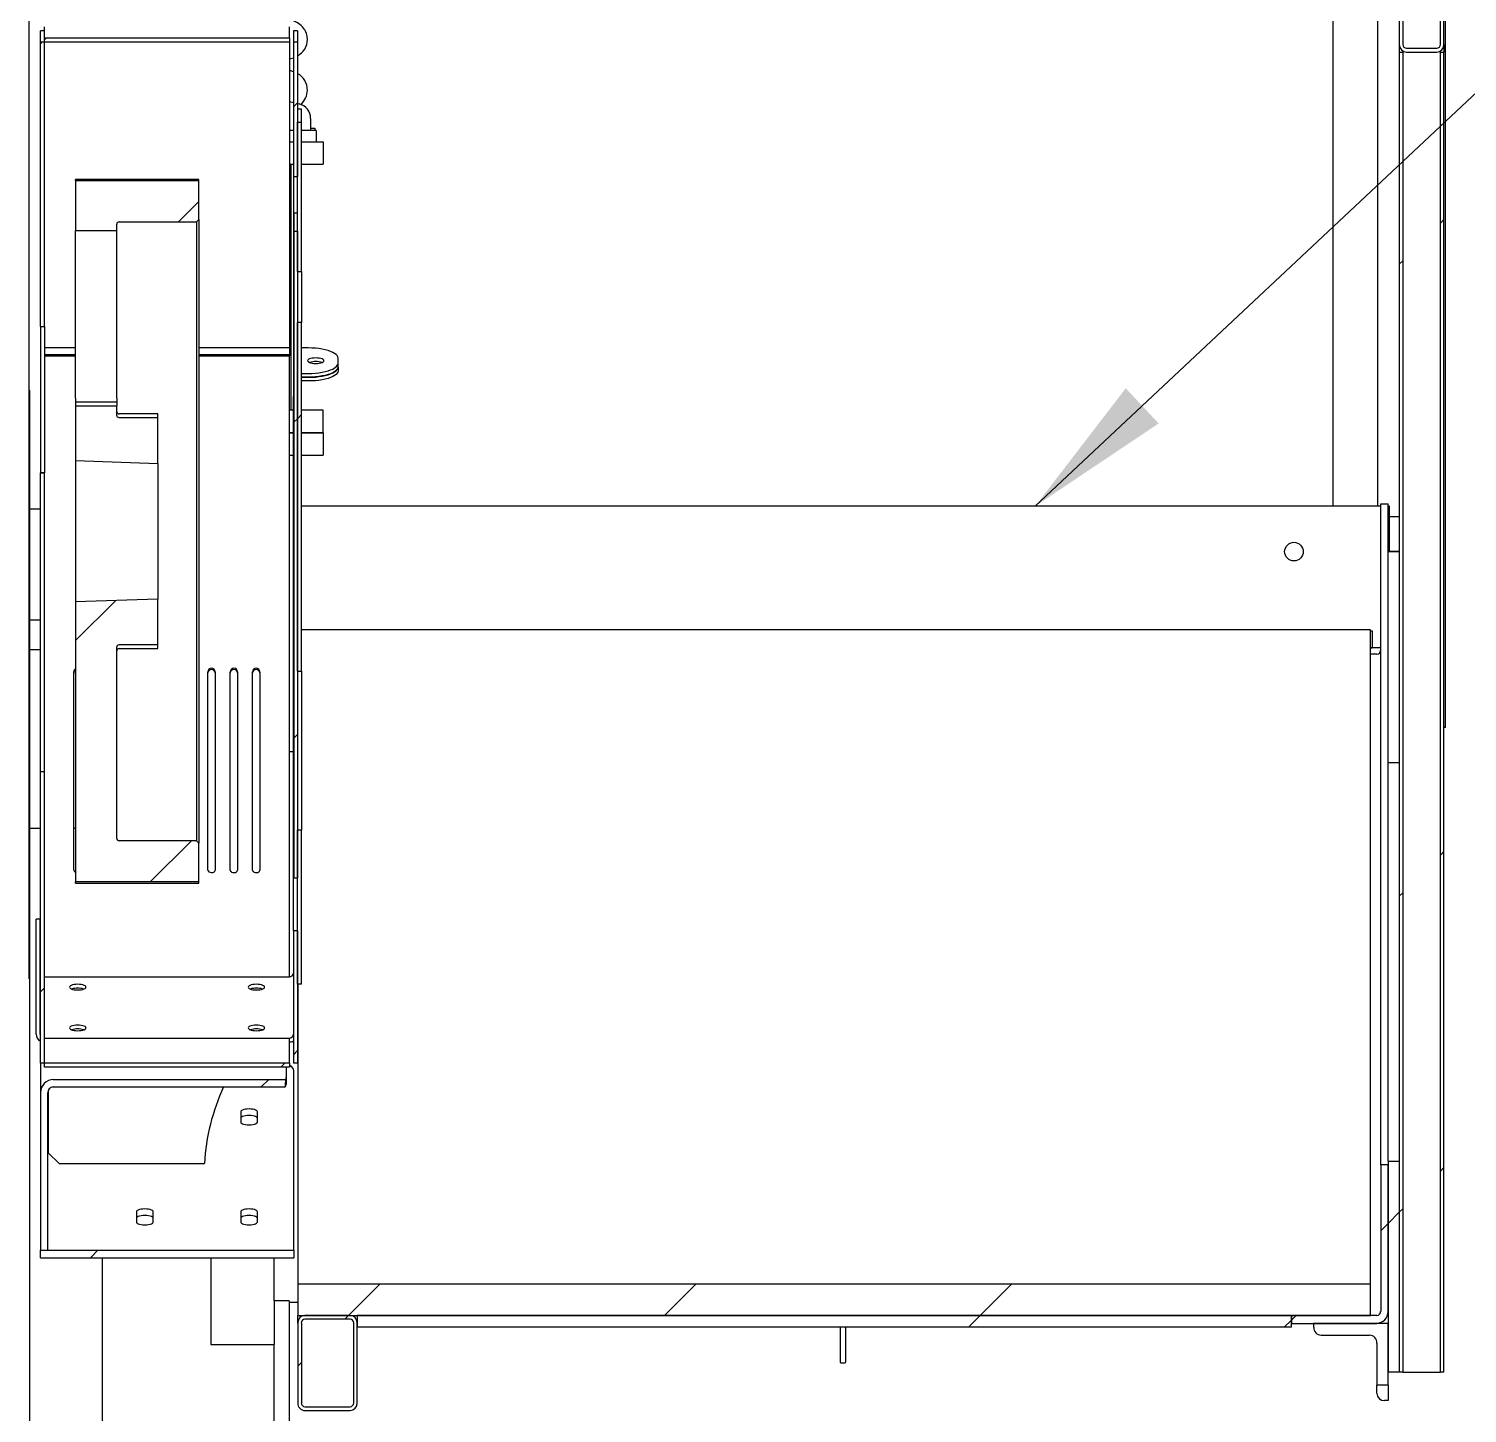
# Model space of a CAD drawing. Header units: millimetres. Extents: x 0 to 55611, y 0 to 32827.
# Drawn here: x 16226 to 17453, y 14158 to 15338 of the extents above; entities that cross this region are included whole.
import ezdxf

# ---------------------------------------------------------------- set-up
doc = ezdxf.new("R2010")
doc.units = ezdxf.units.MM
doc.header["$LTSCALE"] = 10
doc.linetypes.add('SLD-Continua', pattern=[0])
doc.layers.add('EQUIPO', color=30, linetype='SLD-Continua')
doc.layers.add('STRUC', color=5, linetype='SLD-Continua')
doc.styles.add('1', font='romans.shx', dxfattribs={"height": 125})
doc.dimstyles.new('50', dxfattribs={"dimscale": 0, "dimtxt": 125, "dimasz": 125, "dimexe": 125, "dimexo": 125, "dimgap": 50, "dimtad": 1, "dimdec": 0, "dimlfac": 49.861111, "dimzin": 1, "dimtxsty": '1', "dimcen": 2.5, "dimclrd": 1, "dimclre": 1, "dimadec": 0, "dimazin": 0, "dimtfac": 1, "dimtdec": 0, "dimtmove": 0, "dimatfit": 3, "dimfxl": 1, "dimtzin": 1, "dimarcsym": 0})
pattern_1 = [(45, (-10791.88, -12779.92), (-134.7038, 134.7038), [])]
pattern_2 = [(45, (-10791.9, -12779.9), (-404.1115, 404.1115), []), (45, (-10522.5, -12779.9), (-404.1115, 404.1115), [])]

msp = doc.modelspace()

# ---------------------------------------------------------------- hatches: boundary and pattern name
at = {"linetype": 'SLD-Continua', "lineweight": 18}
h = msp.add_hatch(dxfattribs=at)
h.set_pattern_fill('ANSI31', scale=60, style=0)
h.set_pattern_definition(pattern_1)
edge = h.paths.add_edge_path(flags=0)
edge.add_ellipse((15784.3, 16151.5), major_axis=(-2467.1, 1338.5), ratio=0.17101, start_angle=264.3024, end_angle=264.5106)
edge.add_line((16248.2, 16443.5), (16153, 16267.9))
edge.add_ellipse((16174.6, 16254.6), major_axis=(0, 26.6), ratio=0.939693, start_angle=60, end_angle=90)
edge.add_line((16149.6, 16254.6), (16149.6, 15184.5))
edge.add_line((16149.6, 15184.5), (16159.6, 15184.5))
edge.add_line((16159.6, 15184.5), (16159.6, 16254.6))
edge.add_ellipse((16174.6, 16254.6), major_axis=(0, 16), ratio=0.939693, start_angle=60, end_angle=90, ccw=False)
edge.add_line((16161.6, 16262.6), (16257, 16438.5))
h = msp.add_hatch(dxfattribs=at)
h.set_pattern_fill('ANSI31', scale=60, style=0)
h.set_pattern_definition(pattern_1)
h.paths.add_polyline_path([(16235.5, 15326.9), (16235.5, 15084.1), (16239, 15084.1), (16239, 15326.9)], flags=0)
h = msp.add_hatch(dxfattribs=at)
h.set_pattern_fill('ANSI31', scale=60, style=0)
h.set_pattern_definition(pattern_1)
h.paths.add_polyline_path([(16447.9, 15330.4), (16238.9, 15330.4), (16238.9, 15326.8), (16447.9, 15326.8)], flags=0)
h = msp.add_hatch(dxfattribs=at)
h.set_pattern_fill('ANSI31', scale=60, style=0)
h.set_pattern_definition(pattern_1)
h.paths.add_polyline_path([(16454.8, 15326.9), (16451.3, 15326.9), (16451.3, 15212), (16454.8, 15212)], flags=0)
h = msp.add_hatch(dxfattribs=at)
h.set_pattern_fill('ANSI32', scale=60, style=0)
h.set_pattern_definition(pattern_2)
h.paths.add_polyline_path([(17397.6, 14192.5), (17397.6, 15318.2), (17394.6, 15318.2), (17394.6, 14192.5)], flags=0)
h = msp.add_hatch(dxfattribs=at)
h.set_pattern_fill('ANSI32', scale=60, style=0)
h.set_pattern_definition(pattern_2)
h.paths.add_polyline_path([(17429.6, 15318.2), (17429.6, 14192.5), (17432.7, 14192.5), (17432.7, 15318.2)], flags=0)
h = msp.add_hatch(dxfattribs=at)
h.set_pattern_fill('ANSI31', scale=60, style=0)
h.set_pattern_definition(pattern_1)
edge = h.paths.add_edge_path(flags=0)
edge.add_line((16370.6, 15208.6), (16265.6, 15208.6))
edge.add_line((16265.6, 15208.6), (16265.6, 15165.9))
edge.add_line((16265.6, 15165.9), (16300.6, 15165.9))
edge.add_line((16300.6, 15165.9), (16300.6, 15171.4))
edge.add_spline(control_points=[(16300.6, 15171.4), (16300.6, 15171.6), (16300.6, 15171.9), (16300.7, 15172), (16300.8, 15172.3), (16300.9, 15172.5), (16301, 15172.7), (16301.1, 15172.8), (16301.3, 15173), (16301.5, 15173.1), (16301.7, 15173.2), (16301.9, 15173.3), (16302.1, 15173.4), (16302.3, 15173.4), (16302.4, 15173.4), (16302.6, 15173.4)], knot_values=[0.002747, 0.002747, 0.002747, 0.002747, 0.003365, 0.003365, 0.003365, 0.004042, 0.004042, 0.004042, 0.004718, 0.004718, 0.004718, 0.005391, 0.005391, 0.005391, 0.005881, 0.005881, 0.005881, 0.005881], weights=[1, 1, 1, 1, 1, 1, 1, 1, 1, 1, 1, 1, 1, 1, 1, 1], degree=3, periodic=0)
edge.add_line((16302.6, 15173.4), (16368.6, 15173.4))
edge.add_spline(control_points=[(16368.6, 15173.4), (16369.3, 15174.1), (16369.9, 15174.8), (16370.6, 15175.5)], knot_values=[0.720724, 0.720724, 0.720724, 0.720724, 0.723555, 0.723555, 0.723555, 0.723555], weights=[1, 1, 1, 1], degree=3, periodic=0)
edge.add_line((16370.6, 15175.5), (16370.6, 15208.6))
h = msp.add_hatch(dxfattribs=at)
h.set_pattern_fill('ANSI31', scale=60, style=0)
h.set_pattern_definition(pattern_1)
h.paths.add_polyline_path([(16451.8, 14613.9), (16454.8, 14613.9), (16454.8, 15165.5), (16451.8, 15165.5)], flags=0)
h = msp.add_hatch(dxfattribs=at)
h.set_pattern_fill('ANSI31', scale=60, style=0)
h.set_pattern_definition(pattern_1)
h.paths.add_polyline_path([(16454.8, 15087.5), (16454.8, 14790.4), (16458.3, 14790.4), (16458.3, 15087.5)], flags=0)
h = msp.add_hatch(dxfattribs=at)
h.set_pattern_fill('ANSI31', scale=60, style=0)
h.set_pattern_definition(pattern_1)
edge = h.paths.add_edge_path(flags=0)
edge.add_line((16302.6, 14812.6), (16335.6, 14812.6))
edge.add_line((16335.6, 14812.6), (16335.6, 14851.8))
edge.add_spline(control_points=[(16335.6, 14851.8), (16312.3, 14851), (16288.9, 14850.2), (16265.6, 14849.4)], knot_values=[0.147736, 0.147736, 0.147736, 0.147736, 0.217776, 0.217776, 0.217776, 0.217776], weights=[1, 1, 1, 1], degree=3, periodic=0)
edge.add_line((16265.6, 14849.4), (16265.6, 14610.6))
edge.add_line((16265.6, 14610.6), (16370.6, 14610.6))
edge.add_line((16370.6, 14610.6), (16370.6, 14643.7))
edge.add_spline(control_points=[(16370.6, 14643.7), (16369.9, 14644.4), (16369.3, 14645.1), (16368.6, 14645.7)], knot_values=[0.000001, 0.000001, 0.000001, 0.000001, 0.002835, 0.002835, 0.002835, 0.002835], weights=[1, 1, 1, 1], degree=3, periodic=0)
edge.add_line((16368.6, 14645.7), (16302.6, 14645.7))
edge.add_spline(control_points=[(16302.6, 14645.7), (16302.5, 14645.7), (16302.4, 14645.7), (16302.2, 14645.8), (16302, 14645.8), (16301.8, 14645.9), (16301.6, 14646), (16301.4, 14646.1), (16301.2, 14646.3), (16301.1, 14646.4), (16300.9, 14646.6), (16300.8, 14646.8), (16300.7, 14647), (16300.7, 14647.2), (16300.6, 14647.4), (16300.6, 14647.7), (16300.6, 14647.7), (16300.6, 14647.7), (16300.6, 14647.7)], knot_values=[0.012159, 0.012159, 0.012159, 0.012159, 0.012532, 0.012532, 0.012532, 0.013202, 0.013202, 0.013202, 0.013873, 0.013873, 0.013873, 0.014545, 0.014545, 0.014545, 0.01522, 0.01522, 0.01522, 0.01529, 0.01529, 0.01529, 0.01529], weights=[1, 1, 1, 1, 1, 1, 1, 1, 1, 1, 1, 1, 1, 1, 1, 1, 1, 1, 1], degree=3, periodic=0)
edge.add_line((16300.6, 14647.7), (16300.6, 14810.6))
edge.add_spline(control_points=[(16300.6, 14810.6), (16300.6, 14810.8), (16300.6, 14811), (16300.7, 14811.3), (16300.8, 14811.5), (16300.9, 14811.7), (16301.1, 14811.9), (16301.2, 14812.1), (16301.4, 14812.2), (16301.6, 14812.3), (16301.8, 14812.5), (16302, 14812.6), (16302.2, 14812.6), (16302.3, 14812.6), (16302.5, 14812.6), (16302.6, 14812.6)], knot_values=[0.002717, 0.002717, 0.002717, 0.002717, 0.003414, 0.003414, 0.003414, 0.004126, 0.004126, 0.004126, 0.004826, 0.004826, 0.004826, 0.005505, 0.005505, 0.005505, 0.005893, 0.005893, 0.005893, 0.005893], weights=[1, 1, 1, 1, 1, 1, 1, 1, 1, 1, 1, 1, 1, 1, 1, 1], degree=3, periodic=0)
h = msp.add_hatch(dxfattribs=at)
h.set_pattern_fill('ANSI31', scale=60, style=0)
h.set_pattern_definition(pattern_1)
h.paths.add_polyline_path([(16235.5, 14704.5), (16235.5, 14456), (16239, 14456), (16239, 14704.5)], flags=0)
h = msp.add_hatch(dxfattribs=at)
h.set_pattern_fill('ANSI31', scale=60, style=0)
h.set_pattern_definition(pattern_1)
h.paths.add_polyline_path([(16451.3, 14456), (16454.8, 14456), (16454.8, 14568.8), (16451.3, 14568.8)], flags=0)
h = msp.add_hatch(dxfattribs=at)
h.set_pattern_fill('ANSI31', scale=60, style=0)
h.set_pattern_definition(pattern_1)
h.paths.add_polyline_path([(16238.9, 14452.6), (16447.9, 14452.6), (16447.9, 14456.1), (16238.9, 14456.1)], flags=0)
h = msp.add_hatch(dxfattribs=at)
h.set_pattern_fill('ANSI31', scale=60, style=0)
h.set_pattern_definition(pattern_1)
edge = h.paths.add_edge_path(flags=0)
edge.add_line((16235.7, 14430.7), (16235.7, 14296.5))
edge.add_line((16235.7, 14296.5), (16241.7, 14296.5))
edge.add_line((16241.7, 14296.5), (16241.7, 14430.7))
edge.add_ellipse((16246.5, 14430.7), major_axis=(0, 5.07), ratio=0.939693, start_angle=0, end_angle=90, ccw=False)
edge.add_line((16246.5, 14435.8), (16444.3, 14435.8))
edge.add_ellipse((16419.9, 14456.3), major_axis=(0, 74.3), ratio=0.34202, start_angle=253.9512, end_angle=259.0192)
edge.add_line((16444.8, 14442.2), (16246.5, 14442.2))
edge.add_ellipse((16246.5, 14430.7), major_axis=(0, 11.5), ratio=0.939693, start_angle=0, end_angle=90)
h = msp.add_hatch(dxfattribs=at)
h.set_pattern_fill('ANSI32', scale=60, style=0)
h.set_pattern_definition(pattern_2)
edge = h.paths.add_edge_path(flags=0)
edge.add_line((17303.3, 14234.2), (17375.5, 14234.2))
edge.add_ellipse((17375.5, 14244.4), major_axis=(0, 10.1), ratio=0.939582, start_angle=180, end_angle=270)
edge.add_line((17385, 14244.4), (17385, 14369.4))
edge.add_line((17385, 14369.4), (17378.7, 14369.4))
edge.add_line((17378.7, 14369.4), (17378.7, 14244.4))
edge.add_ellipse((17375.5, 14244.4), major_axis=(0, 3.38), ratio=0.939582, start_angle=180, end_angle=270, ccw=False)
edge.add_line((17375.5, 14241), (17303.3, 14241))
edge.add_ellipse((17303.3, 14240.1), major_axis=(0, 0.845), ratio=0.939582, start_angle=0, end_angle=90)
edge.add_line((17302.5, 14240.1), (17302.5, 14235.1))
edge.add_ellipse((17303.3, 14235.1), major_axis=(0, 0.845), ratio=0.939582, start_angle=90, end_angle=180)
h = msp.add_hatch(dxfattribs=at)
h.set_pattern_fill('ANSI32', scale=60, style=0)
h.set_pattern_definition(pattern_2)
h.paths.add_polyline_path([(17394.6, 14372.5), (17385, 14372.5), (17385, 14192.5), (17394.6, 14192.5)], flags=0)
h = msp.add_hatch(dxfattribs=at)
h.set_pattern_fill('ANSI31', scale=60, style=0)
h.set_pattern_definition(pattern_1)
h.paths.add_polyline_path([(16235.7, 14296.5), (16235.7, 14290.1), (16451.6, 14290.1), (16451.6, 14296.5)], flags=0)
h = msp.add_hatch(dxfattribs=at)
h.set_pattern_fill('ANSI34', scale=60, style=0)
h.set_pattern_definition([(45, (-10791.9, -12779.9), (-808.223, 808.223), []), (45, (-10522.5, -12779.9), (-808.223, 808.223), []), (45, (-10253.1, -12779.9), (-808.223, 808.223), []), (45, (-9983.7, -12779.9), (-808.223, 808.223), [])])
h.paths.add_polyline_path([(17370, 14268), (16455, 14268), (16455, 14241), (17370, 14241)], flags=0)
h = msp.add_hatch(dxfattribs=at)
h.set_pattern_fill('ANSI32', scale=60, style=0)
h.set_pattern_definition(pattern_2)
edge = h.paths.add_edge_path(flags=0)
edge.add_line((16455, 14234.5), (16455, 14166.4))
edge.add_ellipse((16461.1, 14166.4), major_axis=(0, 6.49), ratio=0.939582, start_angle=90, end_angle=180)
edge.add_line((16461.1, 14159.9), (16499.7, 14159.9))
edge.add_ellipse((16499.7, 14166.4), major_axis=(0, 6.49), ratio=0.939582, start_angle=180, end_angle=270)
edge.add_line((16505.8, 14166.4), (16505.8, 14234.5))
edge.add_ellipse((16499.7, 14234.5), major_axis=(0, 6.49), ratio=0.939582, start_angle=270, end_angle=360)
edge.add_line((16499.7, 14241), (16461.1, 14241))
edge.add_ellipse((16461.1, 14234.5), major_axis=(0, 6.49), ratio=0.939582, start_angle=0, end_angle=90)
edge = h.paths.add_edge_path(flags=0)
edge.add_ellipse((16499.7, 14166.4), major_axis=(0, 3.24), ratio=0.939582, start_angle=180, end_angle=270, ccw=False)
edge.add_line((16499.7, 14163.1), (16461.1, 14163.1))
edge.add_ellipse((16461.1, 14166.4), major_axis=(0, 3.24), ratio=0.939582, start_angle=90, end_angle=180, ccw=False)
edge.add_line((16458.1, 14166.4), (16458.1, 14234.5))
edge.add_ellipse((16461.1, 14234.5), major_axis=(0, 3.24), ratio=0.939582, start_angle=0, end_angle=90, ccw=False)
edge.add_line((16461.1, 14237.7), (16499.7, 14237.7))
edge.add_ellipse((16499.7, 14234.5), major_axis=(0, 3.24), ratio=0.939582, start_angle=-90, end_angle=0, ccw=False)
edge.add_line((16502.8, 14234.5), (16502.8, 14166.4))
h = msp.add_hatch(dxfattribs=at)
h.set_pattern_fill('ANSI32', scale=60, style=0)
h.set_pattern_definition(pattern_2)
h.paths.add_polyline_path([(17302.5, 14230.9), (17302.5, 14241), (16505.8, 14241), (16505.8, 14230.9)], flags=0)

# ---------------------------------------------------------------- linework, layer by layer
at = {"color": 7, "linetype": 'SLD-Continua', "lineweight": 25}
for p, q in [((16447.9, 15241.7), (16451.3, 15241.7)), ((16458.3, 15241.7), (16476.7, 15241.7)), ((16476.7, 15241.7), (16476.7, 15222.7)), ((16447.9, 15222.7), (16451.3, 15222.7)), ((16449.2, 15222.7), (16449.2, 15012.7)), ((16458.3, 15222.7), (16476.7, 15222.7)), ((16451.3, 15012.7), (16447.9, 15012.7)), ((16476.7, 15012.7), (16458.3, 15012.7)), ((16476.7, 14993.6), (16476.7, 15012.7)), ((16451.3, 14993.6), (16447.9, 14993.6)), ((16476.7, 14993.6), (16458.3, 14993.6))]:
    msp.add_line(p, q, dxfattribs=at)
at = {"layer": 'EQUIPO', "linetype": 'SLD-Continua', "lineweight": 25}
for p, q in [((16225.6, 16380.5), (16225.6, 14527.9)), ((16238.9, 15330.4), (16238.9, 15339.7)), ((16447.9, 15330.4), (16447.9, 15339.7)), ((16238.9, 15336.3), (16235.5, 15336.3)), ((16235.5, 15326.9), (16235.5, 15336.3)), ((16235.5, 15326.9), (16239, 15326.9)), ((16235.5, 15084.1), (16235.5, 15326.9)), ((16238.9, 15330.4), (16447.9, 15330.4)), ((16238.9, 15326.8), (16238.9, 15330.4)), ((16238.9, 15326.8), (16447.9, 15326.8)), ((16239, 15084.1), (16239, 15326.9)), ((16447.9, 15330.4), (16447.9, 15326.8)), ((16447.9, 15326.8), (16447.9, 15066)), ((16454.8, 15336.3), (16451.3, 15336.3)), ((16451.3, 15336.3), (16451.3, 15326.9)), ((16451.3, 15326.9), (16454.8, 15326.9)), ((16451.3, 15326.9), (16451.3, 15212)), ((16454.8, 15336.3), (16454.8, 15326.9)), ((16454.8, 15326.9), (16454.8, 15212)), ((16463.2, 15329), (16463.2, 15329)), ((16447.9, 15276), (16451.3, 15275.2)), ((16454.8, 15274.3), (16456.2, 15274)), ((16458.3, 15269.6), (16454.8, 15269.6)), ((16458.3, 15258.4), (16458.3, 15269.6)), ((16451.3, 15251.2), (16447.9, 15251.2)), ((16454.8, 15258.4), (16458.3, 15258.4)), ((16454.8, 15131.1), (16454.8, 15258.4)), ((16458.3, 15131.1), (16458.3, 15258.4)), ((16470.8, 15251.2), (16458.3, 15251.2)), ((16466, 15261.6), (16466, 15251.2)), ((16466, 15253.2), (16469.6, 15253.2)), ((16469.6, 15253.2), (16469.6, 15251.2)), ((16470.8, 15251.2), (16470.8, 15241.7)), ((16370.6, 15209.6), (16265.6, 15209.6)), ((16265.6, 15208.6), (16265.6, 15209.6)), ((16265.6, 15208.6), (16370.6, 15208.6)), ((16265.6, 15208.6), (16265.6, 15165.9)), ((16370.6, 15208.6), (16370.6, 15209.6)), ((16370.6, 15175.5), (16370.6, 15208.6)), ((16451.3, 15212), (16454.8, 15212)), ((16451.3, 15212), (16451.3, 15024.5)), ((16454.8, 15180.7), (16451.8, 15180.7)), ((16451.8, 15180.7), (16451.8, 15165.5)), ((16265.6, 15165.9), (16300.6, 15165.9)), ((16265.6, 15142.8), (16265.6, 15165.9)), ((16300.6, 15165.9), (16300.6, 15171.4)), ((16300.6, 15142.8), (16300.6, 15165.9)), ((16302.6, 15173.4), (16368.6, 15173.4)), ((16368.6, 15173.4), (16370.6, 15175.5)), ((16368.6, 15173.4), (16368.6, 14909.6)), ((16370.6, 15175.5), (16370.6, 14643.7)), ((16451.8, 15165.5), (16451.8, 14613.9)), ((16451.8, 15165.5), (16454.8, 15165.5)), ((16454.8, 15165.5), (16454.8, 14613.9)), ((16265.6, 15112.9), (16265.6, 15142.8)), ((16300.6, 15112.9), (16300.6, 15142.8)), ((16454.8, 15131.1), (16458.3, 15131.1)), ((16458.3, 15131.1), (16458.3, 15087.5)), ((16265.6, 15023.2), (16265.6, 15112.9)), ((16300.6, 15023.2), (16300.6, 15112.9)), ((16235.5, 15084.1), (16235.5, 14959.5)), ((16235.5, 15084.1), (16239, 15084.1)), ((16239, 15084.1), (16239, 14959.5)), ((16458.3, 15087.5), (16454.8, 15087.5)), ((16454.8, 14790.4), (16454.8, 15087.5)), ((16458.3, 14790.4), (16458.3, 15087.5)), ((16265.6, 15066), (16239, 15066)), ((16239, 15060.3), (16265.6, 15060.3)), ((16239, 15059.2), (16265.6, 15059.2)), ((16447.9, 15066), (16370.6, 15066)), ((16370.6, 15060.3), (16447.9, 15060.3)), ((16370.6, 15059.2), (16447.9, 15059.2)), ((16447.9, 15066), (16447.9, 15060.3)), ((16447.9, 15060.3), (16447.9, 15059.2)), ((16447.9, 14529.6), (16447.9, 15059.2)), ((16464, 15065.9), (16458.3, 15065.9)), ((16489.4, 15052.8), (16489.4, 15057.2)), ((16458.3, 15044.2), (16464, 15044.2)), ((16489.4, 15049.6), (16489.4, 15052.8)), ((16489.4, 15049.6), (16489.4, 15046.4)), ((16464, 15041), (16458.3, 15041)), ((16458.3, 15040.9), (16464, 15040.9)), ((16464, 15037.7), (16458.3, 15037.7)), ((16226.6, 15029.7), (16225.6, 15029.7)), ((16226.6, 14144.1), (16226.6, 15029.7)), ((16265.6, 15023.2), (16265.6, 15019.6)), ((16300.6, 15019.6), (16265.6, 15019.6)), ((16265.6, 15019.6), (16265.6, 15016.6)), ((16300.6, 15023.2), (16300.6, 15019.6)), ((16300.6, 15019.6), (16300.6, 15016.6)), ((16451.3, 15024.5), (16451.8, 15024.5)), ((16451.3, 14634.2), (16451.3, 15024.5)), ((16265.6, 15016.6), (16300.6, 15016.6)), ((16265.6, 15016.6), (16265.6, 14969.8)), ((16300.6, 15008.6), (16300.6, 15016.6)), ((16335.6, 15009.6), (16302.6, 15009.6)), ((16302.6, 15006.5), (16335.6, 15006.5)), ((16335.6, 15006.5), (16335.6, 15009.6)), ((16335.6, 14967.4), (16335.6, 15006.5)), ((16265.6, 14969.8), (16335.6, 14967.4)), ((16265.6, 14969.8), (16265.6, 14909.6)), ((16239, 14959.5), (16235.5, 14959.5)), ((16235.5, 14704.5), (16235.5, 14959.5)), ((16235.5, 14959.5), (16235.5, 14959.5)), ((16235.5, 14959.5), (16239, 14959.5)), ((16239, 14704.5), (16239, 14959.5)), ((16239, 14959.5), (16239, 14959.5)), ((16335.6, 14967.4), (16335.6, 14909.6)), ((16265.6, 14909.6), (16265.6, 14849.4)), ((16335.6, 14909.6), (16335.6, 14851.8)), ((16368.6, 14909.6), (16368.6, 14645.7)), ((16335.6, 14851.8), (16265.6, 14849.4)), ((16265.6, 14849.4), (16265.6, 14610.6)), ((16335.6, 14812.6), (16335.6, 14851.8)), ((16300.6, 14647.7), (16300.6, 14810.6)), ((16335.6, 14812.6), (16302.6, 14812.6)), ((16302.6, 14809.6), (16335.6, 14809.6)), ((16335.6, 14809.6), (16335.6, 14812.6)), ((16264, 14620.7), (16264, 14789.8)), ((16378.3, 14620.7), (16378.3, 14789.8)), ((16384.7, 14789.8), (16384.7, 14620.7)), ((16397.4, 14620.7), (16397.4, 14789.8)), ((16403.7, 14789.8), (16403.7, 14620.7)), ((16416.4, 14620.7), (16416.4, 14789.8)), ((16422.8, 14789.8), (16422.8, 14620.7)), ((16454.8, 14790.4), (16458.3, 14790.4)), ((16458.3, 14790.4), (16458.3, 14674.4)), ((16239, 14704.5), (16235.5, 14704.5)), ((16235.5, 14456), (16235.5, 14704.5)), ((16239, 14456), (16239, 14704.5)), ((16458.3, 14674.4), (16458.3, 14657.5)), ((16458.3, 14654.8), (16454.8, 14654.8)), ((16454.8, 14523.4), (16454.8, 14654.8)), ((16458.3, 14657.5), (16458.3, 14654.8)), ((16458.3, 14523.4), (16458.3, 14654.8)), ((16368.6, 14645.7), (16302.6, 14645.7)), ((16370.6, 14643.7), (16368.6, 14645.7)), ((16370.6, 14610.6), (16370.6, 14643.7)), ((16451.3, 14582.1), (16451.3, 14634.2)), ((16454.8, 14613.9), (16451.8, 14613.9)), ((16370.6, 14610.6), (16265.6, 14610.6)), ((16265.6, 14609.6), (16265.6, 14610.6)), ((16265.6, 14609.6), (16370.6, 14609.6)), ((16370.6, 14609.6), (16370.6, 14610.6)), ((16235.4, 14578.8), (16231.9, 14578.8)), ((16231.9, 14577.3), (16231.9, 14578.8)), ((16231.9, 14542.6), (16231.9, 14577.3)), ((16235.4, 14577.3), (16235.4, 14578.8)), ((16235.4, 14542.6), (16235.4, 14577.3)), ((16451.3, 14568.8), (16451.3, 14582.1)), ((16454.8, 14568.8), (16451.3, 14568.8)), ((16451.3, 14568.8), (16451.3, 14456)), ((16454.8, 14568.8), (16454.8, 14456)), ((16231.9, 14510), (16231.9, 14542.6)), ((16235.4, 14510), (16235.4, 14542.6)), ((16235.5, 14532.4), (16235.4, 14532.8)), ((16239, 14529.6), (16447.9, 14529.6)), ((16239, 14529.6), (16447.9, 14529.6)), ((16447.9, 14529.6), (16447.9, 14529.6)), ((16458.3, 14523.4), (16454.8, 14523.4)), ((16231.9, 14480.7), (16231.9, 14510)), ((16235.4, 14480.7), (16235.4, 14510)), ((16235.4, 14480.7), (16235.5, 14480.3)), ((16239, 14477.5), (16447.9, 14477.5)), ((16447.9, 14456.1), (16447.9, 14477.5)), ((16239, 14456), (16235.5, 14456)), ((16235.7, 14456), (16235.7, 14430.7)), ((16447.9, 14456.1), (16238.9, 14456.1)), ((16238.9, 14452.6), (16238.9, 14456.1)), ((16447.9, 14456.1), (16447.9, 14452.6)), ((16454.8, 14456), (16451.3, 14456)), ((16447.9, 14452.6), (16238.9, 14452.6)), ((16246.5, 14442.2), (16444.8, 14442.2)), ((16445.3, 14443.8), (16445.3, 14452.6)), ((16445.3, 14438.2), (16445.3, 14443.8)), ((16451.6, 14296.5), (16451.6, 14449.9)), ((16235.7, 14430.7), (16235.7, 14296.5)), ((16241.7, 14430.7), (16241.7, 14296.5)), ((16242.1, 14432.6), (16242.1, 14379.6)), ((16246.5, 14435.8), (16444.3, 14435.8)), ((16406.4, 14414.6), (16406.4, 14405.9)), ((16420.7, 14405.9), (16420.7, 14414.6)), ((16242.1, 14379.6), (16251.6, 14370.6)), ((16251.6, 14370.6), (16375.4, 14370.6)), ((16317.5, 14329.3), (16317.5, 14320.6)), ((16331.8, 14320.6), (16331.8, 14329.3)), ((16406.4, 14329.3), (16406.4, 14320.6)), ((16420.7, 14320.6), (16420.7, 14329.3)), ((16235.7, 14296.5), (16241.7, 14296.5)), ((16235.7, 14296.5), (16451.6, 14296.5)), ((16235.7, 14290.1), (16235.7, 14296.5)), ((16451.6, 14296.5), (16451.6, 14290.1)), ((16235.7, 14290.1), (16451.6, 14290.1))]:
    msp.add_line(p, q, dxfattribs=at)
at = {"layer": 'EQUIPO', "linetype": 'SLD-Continua', "lineweight": 25, "flags": 128}
for points in [[(16463.3, 15328.7), (16463, 15331.7), (16462.4, 15334.1), (16461.7, 15335.9), (16461, 15337.1), (16460.6, 15337.8), (16460, 15338.6), (16459.1, 15339.6), (16457.9, 15340.9), (16456.8, 15341.7), (16455.6, 15342.6), (16454.2, 15343.4), (16451.3, 15344.7), (16448.5, 15345.6), (16445.7, 15346.3), (16442.8, 15346.9), (16439.9, 15347.5), (16436.8, 15348), (16433.7, 15348.4), (16430, 15349), (16425.5, 15349.5), (16420, 15350.2), (16415.3, 15350.7)], [(16447.9, 15312.3), (16450.3, 15313), (16451.3, 15313.3)], [(16451.3, 15301.4), (16449, 15302.1), (16447.9, 15302.4)], [(16470.4, 15052.6), (16471.9, 15052.7), (16473.4, 15052.9), (16474.7, 15053.1), (16475.9, 15053.5), (16476.7, 15054), (16477.2, 15054.5), (16477.4, 15055), (16477.2, 15055.5), (16476.7, 15056.1), (16475.9, 15056.5), (16474.7, 15056.9), (16473.4, 15057.2), (16471.9, 15057.3), (16470.4, 15057.4), (16468.8, 15057.3), (16467.3, 15057.2), (16466, 15056.9), (16464.9, 15056.5), (16464.1, 15056.1), (16463.6, 15055.5), (16463.4, 15055), (16463.6, 15054.5), (16464.1, 15054), (16464.9, 15053.5), (16466, 15053.1), (16467.3, 15052.9), (16468.8, 15052.7), (16470.4, 15052.6)], [(16489.4, 15057.2), (16489.2, 15058.2), (16488.7, 15059.3), (16487.8, 15060.3), (16486.5, 15061.2), (16484.9, 15062.1), (16483, 15062.9), (16480.9, 15063.7), (16478.5, 15064.3), (16475.8, 15064.9), (16473, 15065.3), (16470.1, 15065.6), (16467.1, 15065.8), (16464, 15065.9)], [(16464, 15044.2), (16467.1, 15044.2), (16470.1, 15044.4), (16473, 15044.7), (16475.8, 15045.1), (16478.5, 15045.7), (16480.9, 15046.3), (16483, 15047.1), (16484.9, 15047.9), (16486.5, 15048.8), (16487.8, 15049.8), (16488.7, 15050.8), (16489.2, 15051.8), (16489.4, 15052.8)], [(16489.4, 15049.6), (16489.2, 15048.6), (16488.7, 15047.6), (16487.8, 15046.6), (16486.5, 15045.6), (16484.9, 15044.7), (16483, 15043.9), (16480.9, 15043.1), (16478.5, 15042.5), (16475.8, 15042), (16473, 15041.5), (16470.1, 15041.2), (16467.1, 15041), (16464, 15041)], [(16464, 15040.9), (16467.1, 15040.9), (16470.1, 15041.1), (16473, 15041.4), (16475.8, 15041.9), (16478.5, 15042.4), (16480.9, 15043), (16483, 15043.8), (16484.9, 15044.6), (16486.5, 15045.5), (16487.8, 15046.5), (16488.7, 15047.5), (16489.2, 15048.5), (16489.4, 15049.6)], [(16489.4, 15046.4), (16489.2, 15045.3), (16488.7, 15044.3), (16487.8, 15043.3), (16486.5, 15042.3), (16484.9, 15041.4), (16483, 15040.6), (16480.9, 15039.9), (16478.5, 15039.2), (16475.8, 15038.7), (16473, 15038.2), (16470.1, 15037.9), (16467.1, 15037.7), (16464, 15037.7)], [(16378.3, 14620.7), (16378.6, 14619.9), (16379.2, 14619.2), (16380.2, 14618.8), (16381.4, 14618.6), (16382.5, 14618.7), (16383.5, 14619), (16384.3, 14619.7), (16384.6, 14620.2), (16384.7, 14620.7)], [(16397.4, 14620.7), (16397.5, 14620.2), (16397.7, 14619.8), (16398.1, 14619.4), (16398.6, 14619), (16399.7, 14618.6), (16400.8, 14618.6), (16401.8, 14618.7), (16402.7, 14619.1), (16403.4, 14619.8), (16403.7, 14620.2), (16403.7, 14620.7)], [(16416.4, 14620.7), (16416.5, 14620.2), (16416.8, 14619.8), (16417.2, 14619.4), (16417.7, 14619), (16418.7, 14618.6), (16419.9, 14618.6), (16420.9, 14618.7), (16421.7, 14619.1), (16422.5, 14619.8), (16422.7, 14620.2), (16422.8, 14620.7)], [(16267.4, 14523.3), (16265.8, 14523.2), (16264.4, 14523), (16263, 14522.7), (16261.9, 14522.4), (16261.1, 14521.9), (16260.6, 14521.4), (16260.4, 14520.9), (16260.6, 14520.3), (16261.1, 14519.8), (16261.9, 14519.4), (16263, 14519), (16264.4, 14518.7), (16265.8, 14518.5), (16267.4, 14518.5), (16269, 14518.5), (16270.4, 14518.7), (16271.8, 14519), (16272.9, 14519.4), (16273.7, 14519.8), (16274.2, 14520.3), (16274.4, 14520.9), (16274.2, 14521.4), (16273.7, 14521.9), (16272.9, 14522.4), (16271.8, 14522.7), (16270.4, 14523), (16269, 14523.2), (16267.4, 14523.3)], [(16419.8, 14523.3), (16418.2, 14523.2), (16416.8, 14523), (16415.4, 14522.7), (16414.3, 14522.4), (16413.5, 14521.9), (16413, 14521.4), (16412.8, 14520.9), (16413, 14520.3), (16413.5, 14519.8), (16414.3, 14519.4), (16415.4, 14519), (16416.8, 14518.7), (16418.2, 14518.5), (16419.8, 14518.5), (16421.4, 14518.5), (16422.8, 14518.7), (16424.2, 14519), (16425.3, 14519.4), (16426.1, 14519.8), (16426.6, 14520.3), (16426.8, 14520.9), (16426.6, 14521.4), (16426.1, 14521.9), (16425.3, 14522.4), (16424.2, 14522.7), (16422.8, 14523), (16421.4, 14523.2), (16419.8, 14523.3)], [(16267.4, 14488.5), (16265.8, 14488.5), (16264.4, 14488.3), (16263, 14488), (16261.9, 14487.6), (16261.1, 14487.2), (16260.6, 14486.7), (16260.4, 14486.1), (16260.6, 14485.6), (16261.1, 14485.1), (16261.9, 14484.6), (16263, 14484.3), (16264.4, 14484), (16265.8, 14483.8), (16267.4, 14483.7), (16269, 14483.8), (16270.4, 14484), (16271.8, 14484.3), (16272.9, 14484.6), (16273.7, 14485.1), (16274.2, 14485.6), (16274.4, 14486.1), (16274.2, 14486.7), (16273.7, 14487.2), (16272.9, 14487.6), (16271.8, 14488), (16270.4, 14488.3), (16269, 14488.5), (16267.4, 14488.5)], [(16419.8, 14488.5), (16418.2, 14488.5), (16416.8, 14488.3), (16415.4, 14488), (16414.3, 14487.6), (16413.5, 14487.2), (16413, 14486.7), (16412.8, 14486.1), (16413, 14485.6), (16413.5, 14485.1), (16414.3, 14484.6), (16415.4, 14484.3), (16416.8, 14484), (16418.2, 14483.8), (16419.8, 14483.7), (16421.4, 14483.8), (16422.8, 14484), (16424.2, 14484.3), (16425.3, 14484.6), (16426.1, 14485.1), (16426.6, 14485.6), (16426.8, 14486.1), (16426.6, 14486.7), (16426.1, 14487.2), (16425.3, 14487.6), (16424.2, 14488), (16422.8, 14488.3), (16421.4, 14488.5), (16419.8, 14488.5)], [(16451.6, 14449.9), (16451.4, 14450.9), (16450.9, 14451.9), (16450, 14452.9), (16448.7, 14453.9), (16447.9, 14454.3)], [(16420.7, 14414.6), (16420.5, 14415.1), (16419.9, 14415.6), (16419.1, 14416.1), (16418, 14416.5), (16416.6, 14416.8), (16415.1, 14416.9), (16413.5, 14417), (16411.9, 14416.9), (16410.4, 14416.8), (16409, 14416.5), (16407.9, 14416.1), (16407.1, 14415.6), (16406.5, 14415.1), (16406.4, 14414.6)], [(16420.7, 14408.9), (16420.5, 14409.5), (16419.9, 14410), (16419.1, 14410.5), (16418, 14410.8), (16416.6, 14411.1), (16415.1, 14411.3), (16413.5, 14411.4), (16411.9, 14411.3), (16410.4, 14411.1), (16409, 14410.8), (16407.9, 14410.5), (16407.1, 14410), (16406.5, 14409.5), (16406.4, 14408.9)], [(16406.4, 14405.9), (16406.5, 14405.3), (16407.1, 14404.8), (16407.9, 14404.4), (16409, 14404), (16410.4, 14403.7), (16411.9, 14403.5), (16413.5, 14403.4), (16415.1, 14403.5), (16416.6, 14403.7), (16418, 14404), (16419.1, 14404.4), (16419.9, 14404.8), (16420.5, 14405.3), (16420.7, 14405.9)], [(16331.8, 14329.3), (16331.6, 14329.9), (16331, 14330.4), (16330.2, 14330.8), (16329.1, 14331.2), (16327.7, 14331.5), (16326.2, 14331.7), (16324.6, 14331.8), (16323, 14331.7), (16321.5, 14331.5), (16320.1, 14331.2), (16319, 14330.8), (16318.2, 14330.4), (16317.6, 14329.9), (16317.5, 14329.3)], [(16420.7, 14329.3), (16420.5, 14329.9), (16419.9, 14330.4), (16419.1, 14330.8), (16418, 14331.2), (16416.6, 14331.5), (16415.1, 14331.7), (16413.5, 14331.8), (16411.9, 14331.7), (16410.4, 14331.5), (16409, 14331.2), (16407.9, 14330.8), (16407.1, 14330.4), (16406.5, 14329.9), (16406.4, 14329.3)], [(16331.8, 14323.7), (16331.6, 14324.2), (16331, 14324.7), (16330.2, 14325.2), (16329.1, 14325.6), (16327.7, 14325.9), (16326.2, 14326.1), (16324.6, 14326.1), (16323, 14326.1), (16321.5, 14325.9), (16320.1, 14325.6), (16319, 14325.2), (16318.2, 14324.7), (16317.6, 14324.2), (16317.5, 14323.7)], [(16317.5, 14320.6), (16317.6, 14320.1), (16318.2, 14319.6), (16319, 14319.1), (16320.1, 14318.7), (16321.5, 14318.4), (16323, 14318.2), (16324.6, 14318.2), (16326.2, 14318.2), (16327.7, 14318.4), (16329.1, 14318.7), (16330.2, 14319.1), (16331, 14319.6), (16331.6, 14320.1), (16331.8, 14320.6)], [(16420.7, 14323.7), (16420.5, 14324.2), (16419.9, 14324.7), (16419.1, 14325.2), (16418, 14325.6), (16416.6, 14325.9), (16415.1, 14326.1), (16413.5, 14326.1), (16411.9, 14326.1), (16410.4, 14325.9), (16409, 14325.6), (16407.9, 14325.2), (16407.1, 14324.7), (16406.5, 14324.2), (16406.4, 14323.7)], [(16406.4, 14320.6), (16406.5, 14320.1), (16407.1, 14319.6), (16407.9, 14319.1), (16409, 14318.7), (16410.4, 14318.4), (16411.9, 14318.2), (16413.5, 14318.2), (16415.1, 14318.2), (16416.6, 14318.4), (16418, 14318.7), (16419.1, 14319.1), (16419.9, 14319.6), (16420.5, 14320.1), (16420.7, 14320.6)]]:
    msp.add_lwpolyline(points, dxfattribs=at)
at = {"layer": 'EQUIPO', "linetype": 'SLD-Continua', "lineweight": 25}
for centre, radius, start, end in [((16447.2, 15329.1), 16.1, 298.1986, 359.5111), ((16447.2, 15285.6), 16.1, 359.4409, 61.841), ((16447.4, 15285.7), 15.9, 309.271, 359.7683), ((16453.3, 15261.6), 12.7, 0, 76.8766), ((16302.6, 15171.4), 2, 90.109, 180.1392), ((16470.4, 15037.4), 16.9, 72.0103, 107.9897), ((16470.4, 15037.1), 17.1, 72.6569, 107.3431), ((16302.6, 15011.6), 2, 180, 270), ((16302.6, 15008.6), 2.03, 179.2253, 269.034), ((16302.6, 14810.6), 2.03, 90.7374, 181.0033), ((16302.6, 14807.6), 2, 90, 180), ((16266.8, 14789.8), 2.75, 115.5546, 180.678), ((16266.8, 14788.7), 2.78, 115.8245, 180.827), ((16381.5, 14789.6), 3.18, 2.7603, 177.2397), ((16381.5, 14788.6), 3.18, 2.3731, 177.6269), ((16400.6, 14789.6), 3.18, 2.7601, 177.2399), ((16400.6, 14788.6), 3.18, 2.3728, 177.6272), ((16419.6, 14789.6), 3.18, 2.7598, 177.2402), ((16419.6, 14788.6), 3.18, 2.3725, 177.6275), ((16302.6, 14647.7), 2, 179.8872, 269.8645), ((16266.1, 14620.9), 2.07, 184.6809, 256.1954), ((16448, 14532.9), 3.32, 268.2746, 358.1638), ((16267.1, 14504.6), 15.4, 88.7527, 108.0126), ((16267.7, 14504.6), 15.4, 71.9874, 91.2473), ((16419.5, 14504.6), 15.4, 88.7527, 108.0126), ((16420.1, 14504.6), 15.4, 71.9874, 91.2473), ((16238.4, 14480.8), 6.47, 180.8612, 242.8598), ((16267.1, 14469.9), 15.4, 88.7527, 108.0126), ((16267.7, 14469.9), 15.4, 71.9874, 91.2473), ((16419.5, 14469.9), 15.4, 88.7527, 108.0126), ((16420.1, 14469.9), 15.4, 71.9874, 91.2473), ((16448, 14480.8), 3.31, 269.6487, 358.1919), ((16447.9, 14481.4), 7.25, 269.9022, 297.9849), ((16441.9, 14443.9), 3.34, 329.3848, 359.2208), ((16556.7, 14359.9), 181.6, 155.3196, 176.6188), ((16441.5, 14438.3), 3.75, 317.3483, 357.8503)]:
    msp.add_arc(centre, radius, start, end, dxfattribs=at)
for centre, major_axis, ratio, start_param, end_param in [((16246.5, 14430.7), (0, 11.5), 0.939693, 0, 1.570796), ((16419.9, 14456.3), (0, 74.3), 0.34202, 4.432284, 4.520738), ((16246.5, 14430.7), (0, 5.07), 0.939693, 0, 1.570796)]:
    msp.add_ellipse(centre, major_axis=major_axis, ratio=ratio, start_param=start_param, end_param=end_param, dxfattribs=at)
at = {"layer": 'STRUC', "linetype": 'SLD-Continua', "lineweight": 25}
for p, q in [((17376.3, 14931), (17376.3, 15469)), ((17433.9, 14742.2), (17433.9, 15469.2)), ((17338.2, 14931), (17338.2, 15388.1)), ((17394.6, 15352.2), (17394.6, 15324.7)), ((17397.6, 15352.2), (17397.6, 15324.7)), ((17429.6, 15324.7), (17429.6, 15352.2)), ((17432.7, 15324.7), (17432.7, 15352.2)), ((17394.6, 15324.7), (17394.6, 15318.2)), ((17432.7, 15324.7), (17432.7, 15318.2)), ((17394.6, 15318.2), (17397.6, 15318.2)), ((17394.6, 15318.2), (17394.6, 14192.5)), ((17397.6, 15319.1), (17397.6, 15318.2)), ((17397.6, 15318.2), (17397.6, 14192.5)), ((17400.7, 15321.4), (17426.6, 15321.4)), ((17400.7, 15318.2), (17426.6, 15318.2)), ((17429.6, 15318.2), (17429.6, 15319.1)), ((17429.6, 15318.2), (17432.7, 15318.2)), ((17429.6, 14192.5), (17429.6, 15318.2)), ((17432.7, 14192.5), (17432.7, 15318.2)), ((16447.9, 14993.6), (16451.3, 14993.6)), ((16458.3, 14993.6), (16476.7, 14993.6)), ((16476.7, 14993.6), (16476.7, 14974.6)), ((16447.9, 14974.6), (16451.3, 14974.6)), ((16458.3, 14974.6), (16476.7, 14974.6)), ((17378.7, 14933), (17385, 14933)), ((17378.7, 14369.4), (17378.7, 14933)), ((17385, 14372.5), (17385, 14933)), ((16226.6, 14928.6), (16235.5, 14928.6)), ((17378.7, 14931), (16458.3, 14931)), ((17386.3, 14931), (17385, 14931)), ((17386.3, 14922.2), (17386.3, 14931)), ((17386.3, 14892.5), (17386.3, 14922.2)), ((17386.3, 14922.2), (17394.6, 14922.2)), ((17385, 14892.5), (17394.6, 14892.5)), ((17385, 14892.4), (17394.6, 14892.4)), ((16226.6, 14834), (16235.5, 14834)), ((17370, 14825.4), (16458.3, 14825.4)), ((17370, 14268), (17370, 14825.4)), ((17370, 14824.6), (17371.3, 14824.6)), ((17371.3, 14824.6), (17371.3, 14810.3)), ((17376.8, 14810.3), (17370, 14810.3)), ((17370, 14810.3), (17371.3, 14810.3)), ((16235.5, 14808.6), (16226.6, 14808.6)), ((17375.5, 14804.9), (17370, 14804.9)), ((17433.9, 14742.2), (17432.7, 14742.2)), ((16451.3, 14721.4), (16447.9, 14721.4)), ((17385, 14712.4), (17394.6, 14712.4)), ((16235.5, 14656.2), (16226.6, 14656.2)), ((16265.6, 14656.2), (16264, 14656.2)), ((16455, 14523.4), (16455, 14268)), ((16455, 14504.7), (16454.8, 14504.7)), ((16455, 14500.3), (16454.8, 14500.3)), ((17378.7, 14369.4), (17378.7, 14244.4)), ((17385, 14369.4), (17378.7, 14369.4)), ((17385, 14372.5), (17394.6, 14372.5)), ((17385, 14372.5), (17385, 14192.5)), ((17385, 14372.5), (17394.6, 14372.5)), ((17385, 14372.5), (17385, 14372.5)), ((17385, 14244.4), (17385, 14369.4)), ((17394.6, 14372.5), (17394.6, 14192.5)), ((16288.5, 14131.7), (16288.5, 14290.1)), ((16381, 14290.1), (16381, 14216.3)), ((16435, 14253.5), (16435, 14290.1)), ((16455, 14268), (16455, 14241)), ((16455, 14268), (17370, 14268)), ((17370, 14241), (17370, 14268)), ((16447.7, 14253.5), (16435, 14253.5)), ((16435, 14253.5), (16435, 14216.3)), ((16447.7, 14253.5), (16447.7, 14053.3)), ((16447.7, 14252.3), (16455, 14252.3)), ((16455, 14241), (17370, 14241)), ((16455, 14234.5), (16455, 14241)), ((16455, 14234.5), (16455, 14166.4)), ((16458.1, 14234.5), (16458.1, 14166.4)), ((16499.7, 14241), (16461.1, 14241)), ((16499.7, 14237.7), (16461.1, 14237.7)), ((16502.8, 14166.4), (16502.8, 14234.5)), ((16505.8, 14241), (16505.8, 14230.9)), ((17302.5, 14241), (16505.8, 14241)), ((16505.8, 14166.4), (16505.8, 14234.5)), ((17302.5, 14230.9), (17302.5, 14241)), ((17302.5, 14240.1), (17302.5, 14235.1)), ((17375.5, 14241), (17303.3, 14241)), ((17303.3, 14234.2), (17375.5, 14234.2)), ((17321.5, 14234.2), (17321.5, 14230.9)), ((17385, 14234.2), (17321.5, 14234.2)), ((17385, 14181.6), (17385, 14234.2)), ((17302.5, 14230.9), (16505.8, 14230.9)), ((16922.4, 14230.9), (16917.7, 14230.9)), ((16917.7, 14230.9), (16917.7, 14201.3)), ((16922.4, 14201.3), (16922.4, 14230.9)), ((17327.9, 14224.1), (17369.2, 14224.1)), ((16381, 14216.3), (16435, 14216.3)), ((16435, 14131.7), (16435, 14216.3)), ((17375.5, 14217.3), (17375.5, 14181.6)), ((16918.4, 14200.4), (16921.6, 14200.4)), ((17394.6, 14192.5), (17385, 14192.5)), ((17397.6, 14192.5), (17394.6, 14192.5)), ((17400.7, 14192.5), (17426.6, 14192.5)), ((17432.7, 14192.5), (17429.6, 14192.5)), ((17385, 14181.6), (17375.5, 14181.6)), ((17375.5, 14174.4), (17375.5, 14181.6)), ((17385, 14181.6), (17385, 14168.4)), ((16461.1, 14163.1), (16499.7, 14163.1)), ((16461.1, 14159.9), (16499.7, 14159.9)), ((17385, 14168.4), (17381.9, 14168.4))]:
    msp.add_line(p, q, dxfattribs=at)
at = {"layer": 'STRUC', "linetype": 'SLD-Continua', "lineweight": 25, "flags": 128}
for points in [[(17397.6, 14192.5), (17397.7, 14192.5), (17397.8, 14192.5), (17398.1, 14192.5), (17398.5, 14192.5), (17399, 14192.5), (17399.5, 14192.5), (17400.1, 14192.5), (17400.7, 14192.5)], [(17426.6, 14192.5), (17427.2, 14192.5), (17427.7, 14192.5), (17428.3, 14192.5), (17428.7, 14192.5), (17429.1, 14192.5), (17429.4, 14192.5), (17429.5, 14192.5), (17429.6, 14192.5)]]:
    msp.add_lwpolyline(points, dxfattribs=at)
at = {"layer": 'STRUC', "linetype": 'SLD-Continua', "lineweight": 25}
msp.add_circle((17304.7, 14892.2), 7.94, dxfattribs=at)
for centre, radius, start, end in [((17376.8, 14813.5), 3.17, 270, 306.4425), ((17375.6, 14808), 3.08, 268.2714, 358.1602), ((17381.7, 14174.6), 6.17, 181.8398, 271.7286)]:
    msp.add_arc(centre, radius, start, end, dxfattribs=at)
for centre, major_axis, start_param, end_param in [((17400.7, 15324.7), (0, -6.49), 4.712389, 6.283185), ((17400.7, 15324.7), (0, -3.24), 4.712389, 6.283185), ((17426.6, 15324.7), (0, -6.49), 0, 1.570796), ((17426.6, 15324.7), (0, -3.24), 0, 1.570796), ((16461.1, 14234.5), (0, 6.49), 0, 1.570796), ((16461.1, 14234.5), (0, 3.24), 0, 1.570796), ((16499.7, 14234.5), (0, 6.49), 4.712389, 6.283185), ((16499.7, 14234.5), (0, 3.24), 4.712389, 6.283185), ((17303.3, 14240.1), (0, 0.845), 0, 1.570796), ((17303.3, 14235.1), (0, 0.845), 1.570796, 3.141593), ((17375.5, 14244.4), (0, 3.38), 3.141593, 4.712389), ((17375.5, 14244.4), (0, 10.1), 3.141593, 4.712389), ((17327.9, 14230.9), (0, -6.76), 4.712389, 6.283185), ((17369.2, 14217.3), (0, -6.76), 1.570796, 3.141593), ((16918.4, 14201.3), (0, 0.845), 1.570796, 3.141593), ((16921.6, 14201.3), (0, 0.845), 3.141593, 4.712389), ((16461.1, 14166.4), (0, 6.49), 1.570796, 3.141593), ((16461.1, 14166.4), (0, 3.24), 1.570796, 3.141593), ((16499.7, 14166.4), (0, 6.49), 3.141593, 4.712389), ((16499.7, 14166.4), (0, 3.24), 3.141593, 4.712389)]:
    msp.add_ellipse(centre, major_axis=major_axis, ratio=0.939582, start_param=start_param, end_param=end_param, dxfattribs=at)

# ---------------------------------------------------------------- leaders
msp.add_leader([(17084.1, 14931), (17829.1, 15629.4)], dimstyle='50', override={"dimscale": 1, "dimlfac": 1})

doc.saveas('drawing.dxf')
